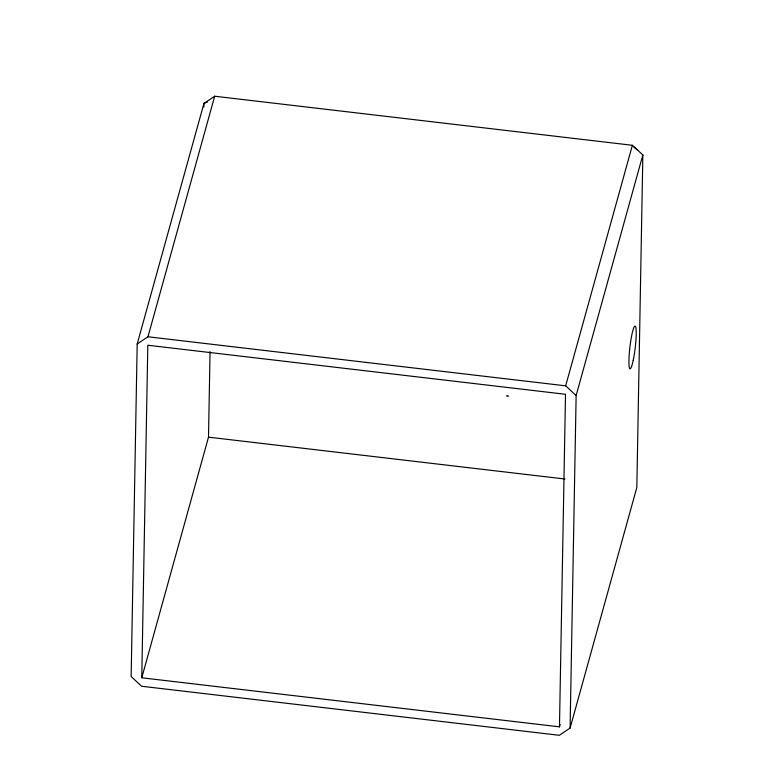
<?xml version="1.0" encoding="UTF-8"?>
<svg xmlns="http://www.w3.org/2000/svg" width="774" height="774" viewBox="0 0 774 774"><rect width="100%" height="100%" fill="white"/><g stroke="black" fill="none" stroke-linecap="round" stroke-linejoin="round"><path stroke-width="1.16" d="M137.192 343.985L131.145 676.544L141.613 686.248L559.312 735.3L570.09 728.092L636.828 487.465L642.855 154.955L632.387 145.289L214.679 96.228L203.959 103.406L137.192 343.985L147.96 336.777L565.668 385.829L576.137 395.533L570.09 728.092M141.768 677.792L147.815 345.233L565.513 394.285L559.467 726.844L141.768 677.792L208.506 437.155L210.054 351.609M203.891 107.025L203.959 103.406L207.587 101.897M147.96 336.777L214.679 96.228M565.668 385.829L632.387 145.289M576.137 395.533L642.855 154.955M559.467 726.844L560.115 724.512M506.399 395.92L507.212 395.949M507.56 395.969L508.711 396.065M208.506 437.155L564.991 479.019M634.051 147.215L637.621 150.117M633.209 360.365A21.546 2.67 -83.3 0 0 635.357 326.193A21.546 2.67 -83.3 0 0 629.127 355.73A21.546 2.67 -83.3 0 0 633.209 360.365"/></g></svg>
